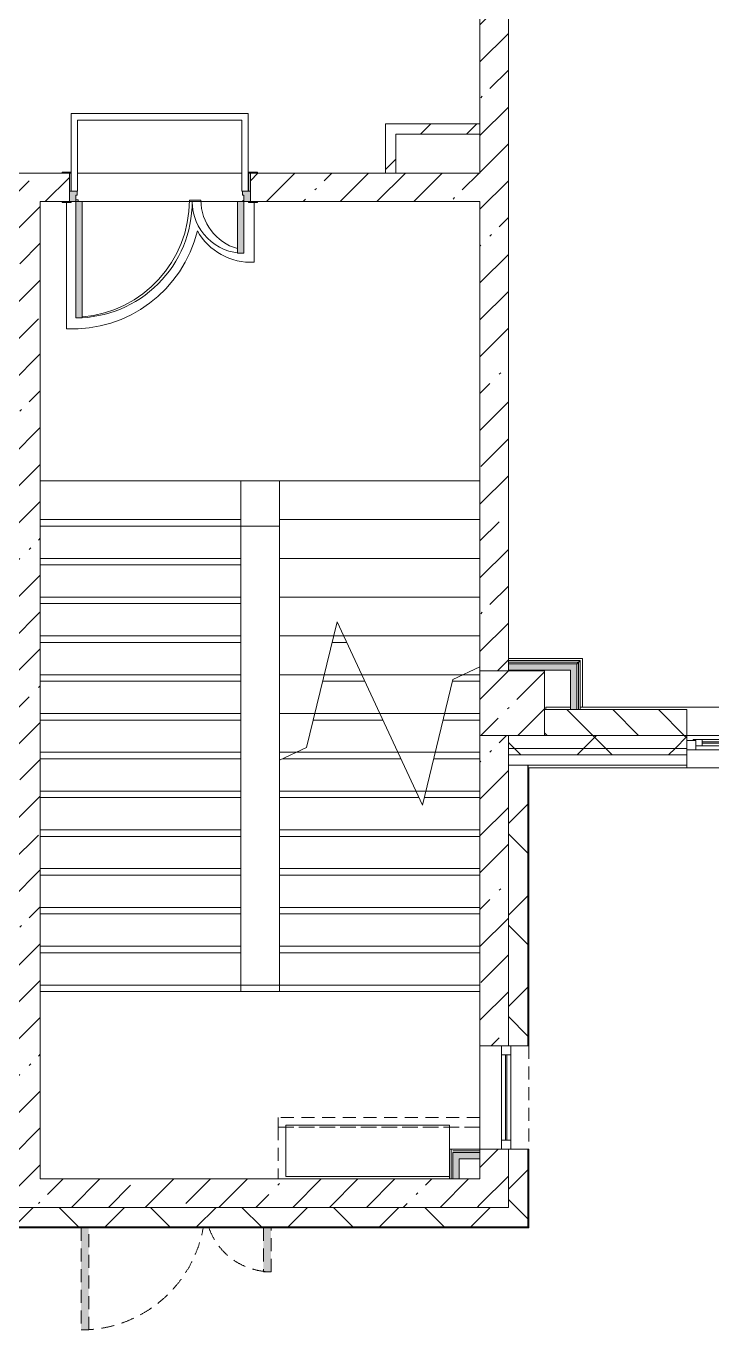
# Model space of a CAD drawing. Header units: millimetres. Extents: x 81037 to 284518, y -8553 to 29000.
# Drawn here: x 229478 to 234782, y -1048 to 9037 of the extents above; entities that cross this region are included whole.
import ezdxf

# ---------------------------------------------------------------- set-up
doc = ezdxf.new("R2010")
doc.units = ezdxf.units.MM
doc.linetypes.add('200_ШТРИХ__ш1_п0_6_', pattern=[160, 100, -60])
for name, color, linetype, lineweight in [('A-DETL-MBND-1', 7, '200_ШТРИХ__ш1_п0_6_', 9), ('A-GLAZ-2', 7, 'Continuous', 5), ('A-WALL', 7, 'Continuous', 9), ('A-WALL-4', 7, 'Continuous', 5), ('I-WALL-6', 7, 'Continuous', 5), ('S-COLS-1', 7, 'Continuous', 5), ('S-STRS-1', 7, 'Continuous', 5), ('S-STRS-MBND-1', 7, 'Continuous', 5)]:
    doc.layers.add(name, color=color, linetype=linetype, lineweight=lineweight)
for name, color, linetype, lineweight, true_color in [('A-DOOR-4', 7, 'Continuous', 5, 0xe2e2e2), ('A-DOOR-5', 7, 'Continuous', 5, 0xaaaaaa), ('A-DOOR-FRAM-3', 7, 'Continuous', 5, 0xe2e2e2), ('A-DOOR-FRAM-5', 7, 'Continuous', 5, 0xaaaaaa), ('A-FLOR-2', 7, 'Continuous', 5, 0xaaaaaa), ('I-WALL-4', 7, 'Continuous', 5, 0xe7e7e7), ('I-WALL-5', 7, 'Continuous', 9, 0xe7e7e7)]:
    doc.layers.add(name, color=color, linetype=linetype, lineweight=lineweight, true_color=true_color)
pattern_1 = [(45, (157507.6518991008, 0), (-353.5533905932738, 353.5533905932738), []), (135, (157507.6518991008, 0), (-353.5533905932738, -353.5533905932737), [])]
pattern_2 = [(45, (157507.6518991008, 0), (-285.1231318439457, 285.1231318439457), []), (45, (157792.7748991008, 0), (-285.1231318439457, 285.1231318439457), [504.031, -100.806, 16.764, -84.042])]
pattern_3 = [(45, (157507.6518991008, 0), (-176.7766952966369, 176.7766952966369), [])]
pattern_4 = [(45, (157507.6518991008, 0), (-530.3300858899107, 530.3300858899107), []), (135, (157507.6518991008, 0), (-530.3300858899107, -530.3300858899106), [])]

# ---------------------------------------------------------------- blocks, each defined once
blk = doc.blocks.new('BSC_Колонна _Прямоугольная - 500х500-V52-2_1_3_птичка')
at = {"layer": 'S-COLS-1'}
h = blk.add_hatch(dxfattribs=at)
h.set_pattern_fill('FP_66', color=256, style=0, pattern_type=2)
h.set_pattern_definition([(45, (-75730, -3800), (-285.1231318439457, 285.1231318439457), []), (45, (-75444.87700000001, -3800), (-285.1231318439457, 285.1231318439457), [504.031, -100.806, 16.764, -84.042])])
h.paths.add_polyline_path([(-249.9999999999085, -249.9999999999432), (250.0000000000645, -249.9999999999085), (250.0000000000645, 250.0000000000818), (-249.9999999999085, 250.0000000000818), (-249.9999999999085, -98.81689234810447)])
for p, q in [((250.0000000000001, 250), (-250.0000000000001, 249.9999999999993)), ((-250.0000000000001, 249.9999999999993), (-249.9999999999954, -249.9999999999999)), ((249.9999999999998, -249.999999999992), (250.0000000000001, 250)), ((-249.9999999999954, -249.9999999999999), (249.9999999999998, -249.999999999992))]:
    blk.add_line(p, q, dxfattribs=at)
blk = doc.blocks.new('110_Дверь_СКБ_2Ст - Д-1 Лестничная клетка EIS60-24319353-2_1_3_птичка')
at = {"layer": 'A-DOOR-4'}
for points in [[(612.499999999904, 1010.000000000914), (612.4999999998868, 110.0000000009452), (662.4999999998927, 110.0000000009452), (662.4999999999101, 1010.000000000914)], [(-587.5000000001004, 510.0000000009236), (-637.5000000001063, 510.0000000009236), (-637.5000000001063, 110.0000000009452), (-587.5000000001004, 110.0000000009452)], [(712.499999999916, 29.99999999999318), (697.4999999999194, 29.99999999999318), (697.4999999999194, -110.0000000000096), (712.499999999916, -110.0000000000096)]]:
    blk.add_hatch(color=256, dxfattribs=at).paths.add_polyline_path(points)
h = blk.add_hatch(color=256, dxfattribs=at)
h.paths.add_polyline_path([(712.4999999998987, 110.0000000009452), (662.4999999998927, 110.0000000009452), (662.4999999998927, 60.00000000095661), (652.4999999999123, 60.00000000095661), (652.4999999999123, 30.00000000096343), (712.4999999998987, 30.00000000096343), (712.4999999998987, 39.67081676683356)])
h.paths.add_polyline_path([(-687.5000000001122, 110.0000000009452), (-687.5000000001122, 30.00000000096343), (-627.5000000000913, 30.00000000096343), (-627.5000000000913, 60.00000000095661), (-637.5000000001063, 60.00000000095661), (-637.5000000001063, 110.0000000009452)])
at = {"layer": 'A-DOOR-FRAM-3'}
for points in [[(-742.5000000000824, 117.9999999999732), (-742.5000000000824, 109.999999999975), (-672.5000000000811, 109.999999999975), (-672.5000000000811, 117.9999999999732)], [(697.4999999999194, 117.9999999999732), (697.4999999999194, 109.999999999975), (767.4999999999035, 109.999999999975), (767.4999999999035, 117.9999999999732)], [(-672.5000000000811, 29.99999999999318), (-687.5000000000776, 29.99999999999318), (-687.5000000000776, -110.0000000000096), (-672.5000000000811, -110.0000000000096)], [(-672.5000000000811, -110.0000000000096), (-742.5000000000824, -110.0000000000096), (-742.5000000000824, -118.0000000000078), (-672.5000000000811, -118.0000000000078)], [(697.4999999999194, -110.0000000000096), (697.4999999999194, -118.0000000000425), (767.4999999999035, -118.0000000000425), (767.4999999999035, -110.0000000000096)]]:
    blk.add_hatch(color=256, dxfattribs=at).paths.add_polyline_path(points)
at = {"layer": 'A-DOOR-5'}
for p, q in [((662.4999999999989, 1010.000000000945), (612.4999999999967, 1010.000000000945)), ((612.4999999999967, 1010.000000000945), (612.499999999992, 110.0000000009454)), ((662.4999999999945, 110.0000000009451), (662.4999999999989, 1010.000000000945)), ((-637.5000000000075, 510.0000000009559), (-637.5000000000055, 110.0000000009561)), ((-587.5000000000052, 510.0000000009562), (-637.5000000000075, 510.0000000009559)), ((-587.5000000000033, 110.0000000009563), (-587.5000000000052, 510.0000000009562)), ((-637.5000000000055, 110.0000000009561), (-587.5000000000033, 110.0000000009563)), ((612.499999999992, 110.0000000009454), (662.4999999999945, 110.0000000009451))]:
    blk.add_line(p, q, dxfattribs=at)
for centre, radius, start, end in [((662.4999999999975, 110.0000000009456), 899.9999999999992, 89.99999999999984, 179.9999999999999), ((-637.4999999999997, 110.0000000009504), 400.0000000000005, 359.9999999999994, 89.99999999999974)]:
    blk.add_arc(centre, radius, start, end, dxfattribs=at)
at = {"layer": 'A-DOOR-FRAM-5'}
for p, q in [((-672.4999999999862, 117.9999999999971), (-742.4999999999866, 117.9999999999971)), ((-742.4999999999866, 117.9999999999971), (-742.4999999999866, 109.9999999999962)), ((-742.4999999999866, 109.9999999999962), (-672.4999999999862, 109.9999999999962)), ((-637.5000000000045, 110.0000000009489), (-687.5000000000064, 110.0000000009489)), ((-687.5000000000064, 110.0000000009489), (-687.5000000000064, 30.00000000094893)), ((-672.4999999999862, 109.9999999999962), (-672.4999999999862, 117.9999999999971)), ((-637.5000000000045, 60.00000000094963), (-637.5000000000045, 110.0000000009489)), ((662.4999999999936, 110.0000000009489), (662.4999999999936, 60.00000000094963)), ((712.4999999999935, 110.0000000009489), (662.4999999999936, 110.0000000009489)), ((767.5000000000148, 117.9999999999829), (697.5000000000155, 117.9999999999829)), ((697.5000000000155, 117.9999999999829), (697.5000000000155, 109.9999999999717)), ((697.5000000000155, 109.9999999999717), (767.5000000000148, 109.9999999999717)), ((712.4999999999935, 30.00000000094893), (712.4999999999935, 110.0000000009489)), ((767.5000000000148, 109.9999999999717), (767.5000000000148, 117.9999999999829)), ((-687.5000000000064, 30.00000000094893), (-627.5000000000049, 30.00000000094893)), ((-672.4999999999862, 29.99999999998398), (-687.4999999999865, 29.99999999998398)), ((-687.4999999999865, 29.99999999998398), (-687.4999999999865, -110.0000000000031)), ((-672.4999999999862, -110.0000000000031), (-672.4999999999862, 29.99999999998398)), ((-627.5000000000049, 60.00000000094963), (-637.5000000000045, 60.00000000094963)), ((-627.5000000000049, 30.00000000094893), (-627.5000000000049, 60.00000000094963)), ((662.4999999999936, 60.00000000094963), (652.4999999999948, 60.00000000094963)), ((652.4999999999948, 60.00000000094963), (652.4999999999948, 30.00000000094893)), ((652.4999999999948, 30.00000000094893), (712.4999999999935, 30.00000000094893)), ((712.5000000000151, 29.99999999998369), (697.5000000000155, 29.99999999998369)), ((697.5000000000155, 29.99999999998369), (697.5000000000155, -110.0000000000034)), ((712.5000000000151, -110.0000000000034), (712.5000000000151, 29.99999999998369)), ((-672.4999999999862, -110.0000000000031), (-742.4999999999866, -110.0000000000031)), ((-742.4999999999866, -110.0000000000031), (-742.4999999999866, -117.9999999999982)), ((-742.4999999999866, -117.9999999999982), (-672.4999999999862, -117.9999999999982)), ((-687.4999999999865, -110.0000000000031), (-672.4999999999862, -110.0000000000031)), ((-672.4999999999862, -117.9999999999982), (-672.4999999999862, -110.0000000000031)), ((697.5000000000155, -110.0000000000034), (712.5000000000151, -110.0000000000034)), ((767.5000000000144, -110.0000000000037), (697.5000000000152, -110.0000000000036)), ((697.5000000000152, -110.0000000000036), (697.5000000000152, -118.0000000000111)), ((697.5000000000152, -118.0000000000111), (767.5000000000144, -118.0000000000111)), ((767.5000000000144, -118.0000000000111), (767.5000000000144, -110.0000000000037))]:
    blk.add_line(p, q, dxfattribs=at)
blk = doc.blocks.new('120_Окно_СКБ_1Ст - 120_Окно_СКБ_1Ст 900х2500_h_-19906150-2_1_3_птичка')
at = {"layer": 'A-GLAZ-2'}
for p, q in [((-450.0000000000072, -74.999999999968), (-450.0000000000072, -4.99999999995785)), ((-450.0000000000072, -4.99999999995785), (-379.9999999999655, -4.999999999957985)), ((449.999999999992, -4.999999999959186), (-450.0000000000076, -4.999999999957732)), ((-379.9999999999655, -74.99999999996813), (-450.0000000000072, -74.999999999968)), ((-450.0000000000076, -74.99999999996793), (-400.000000000004, -74.999999999968)), ((-380.0000000000107, -74.99999999996889), (-400.0000000000069, -74.99999999996882)), ((-400.0000000000069, -74.99999999996882), (-400.0000000000069, -84.99999999996935)), ((-400.0000000000069, -84.99999999996935), (399.9999999999973, -84.99999999997193)), ((399.9999999999973, -84.99999999997195), (-400.0000000000069, -84.99999999996936)), ((-379.9999999999655, -4.999999999957985), (-379.9999999999655, -74.99999999996813)), ((379.9999999999892, -34.99999999996884), (-380.0000000000105, -34.99999999996638)), ((-380.0000000000105, -34.99999999996638), (-380.0000000000107, -74.99999999996889)), ((-330.0000000000066, -84.99999999996959), (-330.0000000000061, -34.99999999996655)), ((-330.0000000000063, -54.99999999996437), (329.9999999999977, -54.9999999999665)), ((329.9999999999977, -64.99999999996646), (-330.0000000000063, -64.99999999996433)), ((329.9999999999976, -84.99999999997172), (329.9999999999977, -34.99999999996868)), ((380.000000000048, -74.99999999996935), (380.000000000048, -4.999999999959203)), ((380.000000000048, -4.999999999959203), (449.9999999999924, -4.999999999959338)), ((379.9999999999891, -74.99999999997134), (379.9999999999892, -34.99999999996884)), ((449.9999999999924, -74.99999999996948), (380.000000000048, -74.99999999996935)), ((399.9999999999973, -74.99999999997141), (379.9999999999891, -74.99999999997134)), ((400.0000000000097, -74.99999999996928), (449.999999999992, -74.99999999996935)), ((399.9999999999973, -84.99999999997193), (399.9999999999973, -74.99999999997141)), ((449.9999999999924, -4.999999999959338), (449.9999999999924, -74.99999999996948))]:
    blk.add_line(p, q, dxfattribs=at)
blk = doc.blocks.new('110_Дверь_СКБ_2Ст_Наружная - ДН-1_л__ Двухстворчатая 1350 х3200 _ЛК_ в свету с верхним остеклением 2-V152-2_1_3_птичка')
at = {"layer": 'A-DETL-MBND-1'}
for points in [[(754.4999999999411, 868.9999999999931), (694.4999999999548, 868.9999999999931), (694.4999999999374, 78.99999999996471), (754.4999999999411, 78.99999999996471), (754.4999999999411, 168.9629679296328)], [(-655.5000000000675, 418.9999999999914), (-715.5000000000713, 418.9999999999914), (-715.5000000000713, 78.99999999996471), (-655.5000000000675, 78.99999999996471), (-655.5000000000675, 168.9629679296328)]]:
    blk.add_hatch(color=256, dxfattribs=at).paths.add_polyline_path(points)
for p, q in [((754.5000000000188, 869.0000000000364), (694.5000000000189, 869.0000000000366)), ((694.5000000000189, 869.0000000000366), (694.500000000015, 79.00000000001317)), ((754.500000000015, 79.0000000000128), (754.5000000000188, 869.0000000000364)), ((-715.4999999999886, 419.0000000000474), (-715.499999999987, 78.99999999999078)), ((-655.4999999999885, 419.0000000000477), (-715.4999999999886, 419.0000000000474)), ((-655.4999999999869, 78.99999999999098), (-655.4999999999885, 419.0000000000477))]:
    blk.add_line(p, q, dxfattribs=at)
for centre, radius, start, end in [((754.5000000000174, -90.99999999996317), 959.9999999999995, 89.9999999999999, 169.7370380956808), ((-715.4999999999806, -90.99999999995842), 509.9999999999999, 19.59844447314078, 90.0000000000001)]:
    blk.add_arc(centre, radius, start, end, dxfattribs=at)
blk = doc.blocks.new('120_Окно_СКБ_1Ст - 120_Окно_СКБ_1Ст 800х2500 EI30-23532001-2_1_3_птичка')
at = {"layer": 'A-GLAZ-2'}
for p, q in [((-400.0000000000072, -126.9999999999681), (-400.0000000000072, -56.99999999995794)), ((-400.0000000000072, -56.99999999995794), (-329.9999999999655, -56.99999999995801)), ((399.999999999992, -56.99999999995906), (-400.0000000000076, -56.99999999995777)), ((-329.9999999999655, -56.99999999995801), (-329.9999999999655, -126.9999999999682)), ((329.9999999999889, -86.99999999996717), (-330.0000000000107, -86.99999999996504)), ((329.9999999999889, -96.99999999996713), (-330.0000000000107, -96.999999999965)), ((330.000000000048, -126.9999999999692), (330.000000000048, -56.99999999995909)), ((330.000000000048, -56.99999999995909), (399.9999999999924, -56.99999999995916)), ((399.9999999999924, -56.99999999995916), (399.9999999999924, -126.9999999999693)), ((-329.9999999999655, -126.9999999999682), (-400.0000000000072, -126.9999999999681)), ((-400.0000000000076, -126.9999999999679), (399.999999999992, -126.9999999999692)), ((399.9999999999924, -126.9999999999693), (330.000000000048, -126.9999999999692))]:
    blk.add_line(p, q, dxfattribs=at)
blk = doc.blocks.new('Зашивка приборов отопления27 - Зашивка приборов отопления-33322407-2_1_3_птичка')
at = {"layer": 'A-DETL-MBND-1'}
for p, q in [((75479.99999297764, 594.999995754563), (73919.56492653942, 594.9999957545843)), ((73919.56492653942, 594.9999957545843), (73919.56492653942, 519.9999957545676)), ((73919.56492653942, 519.9999957545701), (73919.56492653942, 119.999999997177)), ((73919.56492653942, 519.9999957545676), (75479.99999297764, 519.9999957545463)), ((75479.99999297764, 519.9999957545613), (73919.99999297764, 519.9999957545874)), ((73919.99999297764, 519.9999957545874), (73919.99999297764, 119.999999997177)), ((75479.99999297764, 519.9999957545463), (75479.99999297764, 594.999995754563)), ((75479.99999297764, 349.999999997941), (75479.99999297764, 519.9999957545613))]:
    blk.add_line(p, q, dxfattribs=at)

msp = doc.modelspace()

# ---------------------------------------------------------------- hatches: boundary and pattern name
at = {"layer": 'A-WALL-4'}
h = msp.add_hatch(dxfattribs=at)
h.set_pattern_fill('FP_81', color=256, style=0, pattern_type=2)
h.set_pattern_definition([(135, (157507.6518991008, 0), (-176.7766952966369, -176.7766952966369), [])])
h.paths.add_polyline_path([(237587.6518991015, 3549.999965278349), (237857.6518978202, 3549.999965278349), (237857.6518978202, 3749.999965278373), (237587.6518991015, 3749.999965278373), (237587.6518991015, 3701.183107649888)])
h.paths.add_polyline_path([(236687.6518991015, 3549.999965278349), (236687.6518991015, 3749.999965278373), (235487.6518991015, 3749.999965278373), (235487.6518991015, 3549.999965278384), (236131.1554619853, 3549.999965278349)])
h.paths.add_polyline_path([(234587.6518991015, 3549.999965278384), (234587.6518991015, 3749.999965278373), (233487.6519226691, 3749.999965278373), (233487.6519226691, 3549.99999999805), (234276.1154045379, 3549.999965278384)])
h = msp.add_hatch(dxfattribs=at)
h.set_pattern_fill('FP_71', color=256, style=0, pattern_type=2)
h.set_pattern_definition(pattern_1)
h.paths.add_polyline_path([(238913.7155481564, 3449.999965278337), (238927.6518847902, 3449.999965278337), (238927.6518847902, 3549.999965278349), (237587.6518991015, 3549.999965278349), (237587.6518991015, 3449.999965278407), (237986.1955194327, 3449.999965278407)])
h.paths.add_polyline_path([(241627.6518847902, 3449.999965278337), (242207.6518462763, 3449.999965278337), (242207.6518462763, 3549.999965278349), (241627.6518847902, 3549.999965278349)])
h.paths.add_polyline_path([(233487.6519226691, 3449.999965278407), (234587.6518991015, 3449.999965278407), (234587.6518991015, 3549.999965278384), (233207.6518920786, 3549.999965278384), (233207.6518920786, 3449.999965278407), (233348.5953758142, 3449.999965278407)])
h.paths.add_polyline_path([(235487.6518991015, 3449.999965278407), (236687.6518991015, 3449.999965278407), (236687.6518991015, 3549.999965278349), (235487.6518991015, 3549.999965278384)])
h = msp.add_hatch(dxfattribs=at)
h.set_pattern_fill('FP_71', color=256, style=0, pattern_type=2)
h.set_pattern_definition(pattern_1)
h.paths.add_polyline_path([(242307.6518978202, 3399.999965278349), (242307.6518978202, 3449.999965278337), (241627.6518847902, 3449.999965278337), (241627.6518847902, 3399.999965278349), (242207.6518978202, 3399.999965278349)])
h.paths.add_polyline_path([(234276.1154045379, 3399.999965278383), (234587.6518991015, 3399.999965278383), (234587.6518991015, 3449.999965278407), (233207.6518920786, 3449.999965278407), (233207.6518920786, 3399.999965278383), (233348.5953758142, 3399.999965278383)])
h.paths.add_polyline_path([(235487.6518991015, 3399.999965278383), (236687.6518991015, 3399.999965278383), (236687.6518991015, 3449.999965278407), (235487.6518991015, 3449.999965278407)])
h.paths.add_polyline_path([(238913.7155481564, 3399.999965278383), (238927.6518847902, 3399.999965278383), (238927.6518847902, 3449.999965278337), (237587.6518991015, 3449.999965278407), (237587.6518991015, 3399.999965278383), (237986.1955194327, 3399.999965278383)])
h = msp.add_hatch(dxfattribs=at)
h.set_pattern_fill('FP_71', color=256, style=0, pattern_type=2)
h.set_pattern_definition(pattern_1)
h.paths.add_polyline_path([(233207.6518920786, -250.000000001849), (233357.6518920786, -250.000000001849), (233357.6518920786, 349.99999999798), (233207.6518920786, 349.99999999798), (233207.6518920786, -100.0000000018485)])
h.paths.add_polyline_path([(233357.6518920786, 1149.999999997971), (233357.6518920786, 3319.999965278401), (233207.6518920786, 3319.999965278401), (233207.6518920786, 1149.999999997971)])
h = msp.add_hatch(dxfattribs=at)
h.set_pattern_fill('FP_71', color=256, style=0, pattern_type=2)
h.set_pattern_definition(pattern_1)
h.paths.add_polyline_path([(233207.6518920786, -250.000000001849), (233207.6518920786, -100.0000000018485), (229067.6518847854, -100.0000000018485), (229067.6518847854, -250.000000001849), (232421.0753470905, -250.000000001849)])
h.paths.add_polyline_path([(226855.9551747483, -250.000000001849), (228167.6518847854, -250.000000001849), (228167.6518847854, -100.0000000018485), (224567.651950824, -100.0000000018485), (224567.651950824, -250.0000000018144), (225000.9151173009, -250.0000000018144)])
h.paths.add_polyline_path([(219435.7949449587, -250.0000000018144), (219567.6518514572, -250.0000000018144), (219567.6518514572, -100.0000000018138), (218417.6518870986, -100.0000000018138), (218417.6518870986, -250.0000000018144), (218508.274916235, -250.0000000018144)])
h.paths.add_polyline_path([(214417.6518802781, -250.0000000018144), (214667.6518981596, -250.0000000018144), (214667.6518981596, -100.0000000018138), (213917.6518981596, -100.0000000018138), (213917.6518981596, -250.0000000018144), (214334.4347869784, -250.0000000018144)])
h.paths.add_polyline_path([(216317.6518870986, -250.0000000018144), (216317.6518870986, -100.0000000018138), (215567.6518981596, -100.0000000018138), (215567.6518981596, -250.0000000018144), (215725.7148300639, -250.0000000018144)])
h.paths.add_polyline_path([(222667.6518514572, -250.0000000018144), (223667.651950824, -250.0000000018144), (223667.651950824, -100.0000000018485), (222667.6518514572, -100.0000000018485)])
h.paths.add_polyline_path([(210817.6518981596, -250.0000000017797), (210817.6518981596, -100.0000000018138), (209417.6518870979, -100.0000000018138), (209417.6518870979, -250.0000000017797), (210160.5946577217, -250.0000000017797)])
h.paths.add_polyline_path([(206317.6518870979, -250.0000000017797), (206317.6518870979, -100.0000000017445), (204917.6519145552, -100.0000000017445), (204917.6519145552, -250.0000000017797), (205522.9945141032, -250.0000000017797)])
h.paths.add_polyline_path([(202740.4344279321, -250.0000000017797), (202817.6519145552, -250.0000000017797), (202817.6519145552, -100.0000000017445), (202443.9852250371, -100.0000000017445), (202443.9852250371, -250.0000000017797)])
h.paths.add_polyline_path([(200917.6518802781, -250.0000000017797), (201543.9852250371, -250.0000000017797), (201543.9852250371, -100.0000000017445), (200167.6518802781, -100.0000000017445), (200167.6518802781, -250.0000000017797), (200885.3943704847, -250.0000000017797)])
h.paths.add_polyline_path([(193397.6518779655, -250.0000000017104), (193397.6518779655, -100.0000000017099), (192277.6517654435, -100.0000000017099), (192277.6517654435, -250.0000000017104), (193001.4741263333, -250.0000000017104)])
h.paths.add_polyline_path([(196547.6518506301, -250.0000000017104), (197067.6518802781, -250.0000000017104), (197067.6518802781, -100.0000000017445), (195497.6518779655, -100.0000000017099), (195497.6518779655, -250.0000000017104), (196247.7942268662, -250.0000000017104)])
h.paths.add_polyline_path([(190682.674054524, -250.0000000017104), (191377.6517654435, -250.0000000017104), (191377.6517654436, -100.0000000017099), (190517.6518779656, -100.0000000017099), (190517.6518779656, -250.0000000017104)])
h.paths.add_polyline_path([(188363.8739827148, -250.0000000017104), (188417.6518779656, -250.0000000017104), (188417.6518779656, -100.0000000017099), (186717.3953539022, -100.0000000017099), (186717.3953539022, -250.0000000017104), (187900.1139683529, -250.0000000017104)])
h.paths.add_polyline_path([(179552.4337098396, -250.0000000016757), (180217.6519688567, -250.0000000016757), (180217.6519688567, -100.0000000016752), (179117.6519486638, -100.0000000016752), (179117.6519486638, -250.0000000016757)])
h.paths.add_polyline_path([(173987.3135374975, -250.0000000016757), (174767.6519954908, -250.0000000016757), (174767.6519954908, -100.0000000016752), (173617.6518715637, -100.0000000016752), (173617.6518715637, -250.0000000016757)])
h.paths.add_polyline_path([(175667.6519954908, -250.0000000016757), (176317.6519486638, -250.0000000016757), (176317.6519486638, -100.0000000016752), (175667.6519954908, -100.0000000016752)])
h.paths.add_polyline_path([(182317.6519688567, -250.0000000016757), (183917.3953539022, -250.0000000016757), (183917.3953539022, -100.0000000017099), (182317.6519688567, -100.0000000016752)])
h.paths.add_polyline_path([(166067.6518692155, -250.0000000016411), (166067.6518692155, -100.0000000016405), (162137.6518812187, -100.0000000016405), (162137.6518812186, -250.0000000016411), (165639.6332789842, -250.0000000016411)])
h.paths.add_polyline_path([(160074.513106642, -250.0000000016411), (161237.6518812187, -250.0000000016411), (161237.6518812187, -100.0000000016405), (157247.6518812195, -100.0000000016405), (157247.6518812195, -250.0000000016065), (158219.4730491946, -250.0000000016065)])
h.paths.add_polyline_path([(169167.6518692155, -250.0000000016411), (170517.6518715637, -250.0000000016411), (170517.6518715637, -100.0000000016752), (169167.6518692155, -100.0000000016405)])
at = {"layer": 'I-WALL-4'}
for points in [[(233687.0397501549, 4054.999999998021), (233737.0397501548, 4054.999999998021), (233737.0397501548, 4104.999999998045), (233207.6518920786, 4104.999999998045), (233207.6518920786, 4054.999999998021), (233348.5953758142, 4054.999999998021)], [(233737.0397501549, 3749.999885141805), (233737.0397501548, 4054.999999998021), (233687.0397501549, 4054.999999998021), (233687.0397501549, 3749.999885141805)], [(232987.6518920786, 274.9999999979797), (232987.6518920786, 324.9999999979336), (232827.6518920786, 324.9999999979336), (232827.6518920786, 274.9999999979797)]]:
    msp.add_hatch(color=256, dxfattribs=at).paths.add_polyline_path(points)
at = {"layer": 'I-WALL-5'}
msp.add_hatch(color=256, dxfattribs=at).paths.add_polyline_path([(232777.6518920786, 119.9999999981362), (232827.6518920786, 119.9999999981362), (232827.6518920786, 324.9999999979336), (232777.6518920786, 324.9999999979336), (232777.6518920786, 230.4864714372567)])
at = {"layer": 'I-WALL-6'}
h = msp.add_hatch(dxfattribs=at)
h.set_pattern_fill('FP_79', color=256, style=0, pattern_type=2)
h.set_pattern_definition(pattern_2)
h.paths.add_polyline_path([(232987.6518920786, 7899.999999998169), (233207.6518920786, 7899.999999998169), (233207.6518920786, 9352.290074152956), (232987.6518920786, 9352.290074152956), (232987.6518920786, 8199.999999998136)])
h.paths.add_polyline_path([(232987.6518920786, 10792.29007415297), (233207.6518920786, 10792.29007415297), (233207.6518920786, 10899.99999758278), (232987.6518920786, 10899.99999758278)])
h = msp.add_hatch(dxfattribs=at)
h.set_pattern_fill('FP_83', color=256, style=0, pattern_type=2)
h.set_pattern_definition(pattern_3)
h.paths.add_polyline_path([(232337.6518991021, 7899.999999998169), (232337.6518991021, 8279.999999998152), (232257.6518991021, 8279.999999998152), (232257.6518991021, 7899.999999998169)])
h = msp.add_hatch(dxfattribs=at)
h.set_pattern_fill('FP_83', color=256, style=0, pattern_type=2)
h.set_pattern_definition(pattern_3)
h.paths.add_polyline_path([(232987.6518920786, 8199.999999998136), (232987.6518920786, 8279.999999998152), (232337.6518991021, 8279.999999998152), (232337.6518991021, 8199.999999998136), (232421.0753470905, 8199.999999998136)])
h = msp.add_hatch(dxfattribs=at)
h.set_pattern_fill('FP_79', color=256, style=0, pattern_type=2)
h.set_pattern_definition(pattern_2)
h.paths.add_polyline_path([(229587.6518920786, 119.9999999981362), (229587.6518920786, 7899.999999998169), (229367.6518920786, 7899.999999998169), (229367.6518920786, 119.9999999981362)])
h = msp.add_hatch(dxfattribs=at)
h.set_pattern_fill('FP_79', color=256, style=0, pattern_type=2)
h.set_pattern_definition(pattern_2)
h.paths.add_polyline_path([(231267.6518920786, 7679.99999999815), (232987.6518920786, 7679.99999999815), (232987.6518920786, 7899.999999998169), (231212.6518920786, 7899.999999998169), (231212.6518920786, 7679.99999999815)])
h.paths.add_polyline_path([(229638.5152609194, 7679.99999999815), (229812.6518920786, 7679.99999999815), (229812.6518920786, 7899.999999998169), (229587.6518920786, 7899.999999998169), (229587.6518920786, 7679.99999999815)])
h = msp.add_hatch(dxfattribs=at)
h.set_pattern_fill('FP_79', color=256, style=0, pattern_type=2)
h.set_pattern_definition(pattern_2)
h.paths.add_polyline_path([(232987.6518920786, -100.0000000018485), (233207.6518920786, -100.0000000018485), (233207.6518920786, 349.99999999798), (232987.6518920786, 349.99999999798), (232987.6518920786, 119.9999999981362)])
h.paths.add_polyline_path([(233207.6518920786, 1149.999999997971), (233207.6518920786, 3549.99999999805), (232987.6519226691, 3549.99999999805), (232987.6518920786, 1149.999999997971)])
h.paths.add_polyline_path([(233207.6518920786, 4049.999999998075), (233207.6518920786, 7899.999999998169), (232987.6518920786, 7899.999999998169), (232987.6519226691, 4049.999999998075), (233169.9806577566, 4049.999999998075)])
h = msp.add_hatch(dxfattribs=at)
h.set_pattern_fill('FP_165', color=256, style=0, pattern_type=2)
h.set_pattern_definition(pattern_4)
h.paths.add_polyline_path([(233749.5397501548, 4117.49999999805), (233762.0397501549, 4117.49999999805), (233762.0397501549, 4129.999999998022), (233207.6518920786, 4129.999999998022), (233207.6518920786, 4117.49999999805), (233348.5953758142, 4117.49999999805)])
h = msp.add_hatch(dxfattribs=at)
h.set_pattern_fill('FP_165', color=256, style=0, pattern_type=2)
h.set_pattern_definition(pattern_4)
h.paths.add_polyline_path([(233737.0397501548, 4104.999999998045), (233749.5397501548, 4104.999999998045), (233749.5397501548, 4117.49999999805), (233207.6518920786, 4117.49999999805), (233207.6518920786, 4104.999999998045), (233348.5953758142, 4104.999999998045)])
h = msp.add_hatch(dxfattribs=at)
h.set_pattern_fill('FP_165', color=256, style=0, pattern_type=2)
h.set_pattern_definition(pattern_4)
h.paths.add_polyline_path([(233737.0397501549, 3749.999885141805), (233749.5397501548, 3749.999885141805), (233749.5397501548, 4104.999999998045), (233737.0397501548, 4104.999999998045), (233737.0397501548, 4054.999999998021)])
h = msp.add_hatch(dxfattribs=at)
h.set_pattern_fill('FP_165', color=256, style=0, pattern_type=2)
h.set_pattern_definition(pattern_4)
h.paths.add_polyline_path([(233749.5397501548, 3749.999885141805), (233762.0397501549, 3749.999885141805), (233762.0397501549, 4117.49999999805), (233749.5397501548, 4117.49999999805), (233749.5397501548, 4054.999999998021)])
h = msp.add_hatch(dxfattribs=at)
h.set_pattern_fill('FP_79', color=256, style=0, pattern_type=2)
h.set_pattern_definition(pattern_2)
h.paths.add_polyline_path([(232987.6518920786, -100.0000000018485), (232987.6518920786, 119.9999999981362), (229367.6518920786, 119.9999999981362), (229367.6518920786, -100.0000000018485), (232421.0753470905, -100.0000000018485)])

# ---------------------------------------------------------------- linework, layer by layer
at = {"layer": 'A-DETL-MBND-1'}
for p, q in [((232987.6518920785, 594.9999957545667), (232987.6518920785, 1149.999999997942)), ((233365.6518920785, 1149.999999997941), (233365.6518920785, 349.999999997942))]:
    msp.add_line(p, q, dxfattribs=at)
at = {"layer": 'A-FLOR-2'}
for p, q in [((229825.9320815172, 8360.088721847602), (229825.9320815172, 7907.999999998138)), ((231195.9320815172, 8360.088721847602), (229825.9320815172, 8360.088721847602)), ((229875.9320815172, 7760.0887218476), (229875.9320815172, 8310.088721847593)), ((229875.9320815172, 8310.088721847593), (231145.9320815173, 8310.088721847593)), ((231145.9320815173, 8310.088721847593), (231145.9320815173, 7760.088721847598)), ((231195.9320815172, 7760.088721847598), (231195.9320815172, 8360.088721847602)), ((229791.3796195626, 7671.999999998111), (229791.3796195626, 6695.11888618043)), ((229827.6518920785, 7760.0887218476), (229875.9320815172, 7760.0887218476)), ((229881.1764286318, 7692.136339394006), (229862.6518920785, 7692.136339394006)), ((229881.1764286318, 7679.999999997131), (229881.1764286318, 7692.136339394006)), ((230830.225067791, 7690.648081355406), (230740.5853300606, 7690.648081355406)), ((231145.9320815173, 7760.088721847598), (231195.9320815172, 7760.088721847598)), ((231162.6518920785, 7689.136339394026), (231152.8080876402, 7689.136339394026)), ((231152.8080876402, 7689.136339394026), (231152.8080876402, 7679.999999997134)), ((231242.1480898703, 7210.468913207077), (231242.1480898703, 7671.999999998114)), ((231137.6518920785, 5169.999999998116), (231437.6518920785, 5169.999999998116)), ((233207.6518920785, 4144.999999998225), (233782.0397501548, 4144.999999998223)), ((233782.0397501548, 4144.999999998223), (233782.0397501548, 3769.999965278361)), ((231487.6518541185, 535.9999999981175), (231487.6518541185, 139.999999998127)), ((232752.6518920785, 535.9999999981175), (231487.6518541185, 535.9999999981175)), ((232752.6518920785, 349.9999999981149), (232752.6518920785, 535.9999999981175)), ((231487.6518541185, 139.999999998127), (232752.6518920785, 139.999999998127))]:
    msp.add_line(p, q, dxfattribs=at)
for centre, radius, start, end in [((229835.5865926545, 7689.136362651568), 904.9999999999851, 274.8932742851391, 0.09570733902813848), ((231220.0018465462, 7690.648081355411), 389.7767787552676, 180.0000000000003, 253.956307080545), ((229835.5865926545, 7689.136362651568), 995.0000000000031, 267.4535607869902, 346.3188811283808), ((231219.7765477402, 7689.136362651563), 479.1899550856124, 209.4136200140874, 272.6758929771585)]:
    msp.add_arc(centre, radius, start, end, dxfattribs=at)
at = {"layer": 'A-WALL'}
for p, q in [((232987.6518920785, 8199.999999998114), (232987.6518920785, 8279.999999998114)), ((232257.6518991021, 7899.999999998118), (232337.6518991021, 7899.999999998118)), ((233749.5397501548, 4117.499999998003), (233207.6518920785, 4117.499999998005)), ((233737.0397501548, 4104.999999998003), (233207.6518920785, 4104.999999998005)), ((233737.0397501548, 3749.999885141747), (233737.0397501548, 4104.999999998003)), ((233749.5397501548, 3749.999885141747), (233749.5397501548, 4117.499999998002)), ((234587.6518991014, 3549.999965278352), (233487.651922669, 3549.999965278356)), ((233207.6518920785, 3449.999965278357), (234587.6518991014, 3449.999965278352)), ((233207.6518920785, 3399.999965278356), (234587.6518991014, 3399.999965278352)), ((233207.6518920785, 3319.999965278357), (234587.6518991014, 3319.999965278352)), ((233207.6518920785, 1149.999999997942), (233207.6518920785, 3319.999965278357)), ((233357.6518920785, 1149.999999997942), (233357.6518920785, 3319.999965278356)), ((233360.6518920785, 1149.999999997942), (233360.6518920785, 3319.999965278356)), ((233365.6518920785, 3299.999965278356), (233360.6518920785, 3299.999965278356)), ((232765.1518920785, 119.9999999981164), (232765.1518920785, 349.9999999981168)), ((232987.6518920785, 337.4999999979422), (232777.6518920785, 337.4999999979429)), ((232777.6518920785, 119.9999999981164), (232777.6518920785, 324.9999999979429)), ((232987.6518920785, 324.9999999979422), (232777.6518920785, 324.9999999979429)), ((232987.6518920785, 274.9999999979422), (232987.6518920785, 349.9999999979422)), ((233207.6518920785, 349.999999997942), (233207.6518920785, -100.0000000018851)), ((233357.6518920785, -250.0000000018848), (233357.6518920785, 349.999999997942)), ((233360.6518920785, -253.0000000018848), (233360.6518920785, 349.999999997942)), ((232752.6518920785, 119.9999999981164), (232827.6518920785, 119.9999999981162)), ((232987.6518920785, -100.0000000018836), (229067.6518847854, -100.0000000018621)), ((229067.6518847854, -250.000000001871), (233357.6518920785, -250.0000000018849)), ((229067.6518847854, -253.000000001871), (233360.6518920785, -253.0000000018849))]:
    msp.add_line(p, q, dxfattribs=at)
at = {"layer": 'A-WALL-4'}
for p, q in [((234587.6518991014, 3749.999965278352), (233487.651922669, 3749.999965278355)), ((234587.6518991014, 3299.999965278352), (234587.6518991014, 3749.999965278352)), ((234587.6518991014, 3549.999965278352), (235487.6518991014, 3549.999965278349)), ((233365.6518920785, 3299.999965278356), (242457.6518978201, 3299.999965278326)), ((233365.6518920785, 1149.999999997942), (233365.6518920785, 3299.999965278356)), ((233207.6518920785, 1149.999999997942), (233365.6518920785, 1149.999999997942)), ((233365.6518920785, 349.999999997942), (233207.6518920785, 349.999999997942)), ((233365.6518920785, -258.0000000018851), (233365.6518920785, 349.999999997942)), ((233207.6518920785, -100.0000000018843), (232987.6518920785, -100.0000000018836)), ((223667.651950824, -258.0000000018536), (233365.6518920785, -258.0000000018851))]:
    msp.add_line(p, q, dxfattribs=at)
at = {"layer": 'I-WALL-6'}
for p, q in [((233207.6518920785, 4049.999999998028), (233207.6518920785, 10899.99999758275)), ((232987.6518920785, 9352.290074152925), (232987.6518920785, 8279.999999998114)), ((232257.6518991021, 8279.999999998116), (232257.6518991021, 7899.999999998118)), ((232987.6518920785, 8279.999999998114), (232257.6518991021, 8279.999999998116)), ((232337.6518991021, 7899.999999998118), (232337.6518991021, 8199.999999998116)), ((232337.6518991021, 8199.999999998116), (232987.6518920785, 8199.999999998114)), ((232987.6518920785, 8199.999999998112), (232987.6518920785, 7899.999999998116)), ((229757.6518920785, 7899.999999998126), (229367.6518920785, 7899.999999998128)), ((229875.9320815172, 7899.999999998126), (231145.9320815173, 7899.999999998122)), ((232257.6518991021, 7899.999999998119), (231267.6518920785, 7899.999999998122)), ((232987.6518920785, 7899.999999998116), (232337.6518991021, 7899.999999998119)), ((229587.6518920785, 119.9999999981268), (229587.6518920785, 7679.999999998127)), ((229587.6518920785, 7679.999999998127), (229757.6518920785, 7679.999999998126)), ((230739.9791120762, 7679.999999998123), (229912.6518920785, 7679.999999998126)), ((231112.6518920785, 7679.999999998122), (230831.1575106119, 7679.999999998123)), ((231267.6518920785, 7679.999999998122), (232987.6518920785, 7679.999999998116)), ((232987.6518920785, 7679.999999998116), (232987.6518920785, 4049.999999998033)), ((233762.0397501548, 4129.999999998003), (233207.6518920785, 4129.999999998005)), ((233207.6518920785, 4054.999999998004), (233687.0397501548, 4054.999999998003)), ((233687.0397501548, 4054.999999998002), (233687.0397501548, 3749.999885141747)), ((233762.0397501548, 3749.999885141747), (233762.0397501548, 4129.999999998003)), ((233497.651922669, 3769.999965278356), (233687.0397501548, 3769.999965278355)), ((233497.651922669, 3769.999965278356), (233497.651922669, 3749.999965278344)), ((233687.0397501548, 3749.999885141747), (233762.0397501548, 3749.999885141747)), ((233761.220075048, 3769.999965278355), (237857.6518978201, 3769.999965278342)), ((232987.6518920785, 3549.999999998002), (232987.6518920785, 1149.999999997942)), ((233207.6518920785, 3319.999965278357), (233207.6518920785, 3549.999999998001)), ((232987.6518920785, 1149.999999997942), (233207.6518920785, 1149.999999997942)), ((232752.6518920785, 349.9999999981168), (232752.6518920785, 119.9999999981164)), ((232827.6518920785, 349.9999999981166), (232752.6518920785, 349.9999999981168)), ((233207.6518920785, 349.999999997942), (232827.6518920785, 349.9999999979427)), ((232827.6518920785, 119.9999999981162), (232827.6518920785, 274.9999999979427)), ((232827.6518920785, 274.9999999979427), (232987.6518920785, 274.9999999979422)), ((232987.6518920785, 274.9999999979422), (232987.6518920785, 119.9999999981155)), ((232752.6518920785, 119.9999999981163), (229587.6518920785, 119.9999999981265)), ((232987.6518920785, 119.9999999981156), (232827.6518920785, 119.9999999981161))]:
    msp.add_line(p, q, dxfattribs=at)
at = {"layer": 'S-STRS-1'}
for p, q in [((230739.9791120762, 7679.999999998134), (229912.6518920785, 7679.999999998136)), ((231112.6518920785, 7679.999999998133), (230831.1575106119, 7679.999999998133)), ((231137.6518920785, 5519.999999998146), (231437.6518920785, 5519.999999998144)), ((231137.6518920785, 5169.709532954806), (231137.6518920785, 5519.999999998146)), ((232987.6518920785, 5519.999999998144), (231437.6518920785, 5519.999999998144)), ((231437.6518920785, 5519.999999998144), (231437.6518920785, 5219.999999998144)), ((232987.6518920785, 5519.999999998144), (231437.6518920785, 5519.999999998144)), ((229587.6518920785, 5169.709532954812), (231137.6518920785, 5169.709532954812)), ((229587.6518920785, 5169.709532954812), (231137.6518920785, 5169.709532954812)), ((231137.6518920785, 4869.709532954812), (231137.6518920785, 5169.709532954812)), ((231437.6518920785, 5219.999999998144), (231437.6518920785, 4919.999999998144)), ((232987.6518920785, 5219.999999998144), (231437.6518920785, 5219.999999998144)), ((232987.6518920785, 5219.999999998144), (231437.6518920785, 5219.999999998144)), ((229587.6518991051, 4869.709532954812), (231137.6518920785, 4869.709532954812)), ((229587.6518991051, 4869.709532954812), (231137.6518920785, 4869.709532954812)), ((231137.6518920785, 4569.709532954812), (231137.6518920785, 4869.709532954812)), ((231437.6518920785, 4919.999999998144), (231437.6518920785, 4619.999999998122)), ((232987.6518920785, 4919.999999998144), (231437.6518920785, 4919.999999998144)), ((232987.6518920785, 4919.999999998144), (231437.6518920785, 4919.999999998144)), ((229587.6518991051, 4569.709532954812), (231137.6518920785, 4569.709532954812)), ((229587.6518991051, 4569.709532954812), (231137.6518920785, 4569.709532954812)), ((231137.6518920785, 4269.709532954812), (231137.6518920785, 4569.709532954812)), ((231437.6518920785, 4619.999999998122), (231437.6518920785, 4319.999999998144)), ((232987.6518920785, 4619.999999998166), (231437.6518920785, 4619.999999998122)), ((232987.6518920785, 4619.999999998166), (231437.6518920785, 4619.999999998122)), ((229587.6518991051, 4269.709532954812), (231137.6518920785, 4269.709532954812)), ((229587.6518991051, 4269.709532954812), (231137.6518920785, 4269.709532954812)), ((231137.6518920785, 3969.709532954811), (231137.6518920785, 4269.709532954812)), ((231437.6518920785, 4319.999999998144), (231437.6518920785, 4019.999999998144)), ((231856.2211904505, 4319.999999998144), (231437.6518920785, 4319.999999998144)), ((231856.2211904505, 4319.999999998144), (231437.6518920785, 4319.999999998144)), ((231956.3181271, 4269.709532954808), (231843.9990637528, 4269.709532954808)), ((231956.3181271, 4269.709532954808), (231843.9990637528, 4269.709532954808)), ((232987.6518920785, 4319.999999998144), (231932.8672971855, 4319.999999998144)), ((232987.6518920785, 4319.999999998144), (231932.8672971855, 4319.999999998144)), ((229587.6518991051, 3969.709532954811), (231137.6518920785, 3969.709532954811)), ((229587.6518991051, 3969.709532954811), (231137.6518920785, 3969.709532954811)), ((231137.6518920785, 3669.709532954811), (231137.6518920785, 3969.709532954811)), ((231437.6518920785, 4019.999999998144), (231437.6518920785, 3719.999999998144)), ((231783.3119846928, 4019.999999998144), (231437.6518920785, 4019.999999998144)), ((231783.3119846928, 4019.999999998144), (231437.6518920785, 4019.999999998144)), ((232096.2104245465, 3969.709532954808), (231771.0898579952, 3969.709532954808)), ((232096.2104245465, 3969.709532954808), (231771.0898579952, 3969.709532954808)), ((232856.0039682314, 4019.999999998144), (232072.759594632, 4019.999999998144)), ((232856.0039682314, 4019.999999998144), (232072.759594632, 4019.999999998144)), ((232987.6518920785, 3969.709532954808), (232775.5880842818, 3969.709532954808)), ((232987.6518920785, 3969.709532954808), (232775.5880842818, 3969.709532954808)), ((229587.6518991051, 3669.709532954811), (231137.6518920785, 3669.709532954811)), ((229587.6518991051, 3669.709532954811), (231137.6518920785, 3669.709532954811)), ((231137.6518920785, 3369.709532954811), (231137.6518920785, 3669.709532954811)), ((231437.6518920785, 3719.999999998144), (231437.6518920785, 3419.999999998121)), ((231710.4027789352, 3719.999999998144), (231437.6518920785, 3719.999999998144)), ((231710.4027789352, 3719.999999998144), (231437.6518920785, 3719.999999998144)), ((232236.102721993, 3669.709532954808), (231698.1806522375, 3669.709532954808)), ((232236.102721993, 3669.709532954808), (231698.1806522375, 3669.709532954808)), ((232714.9010052218, 3719.999999998144), (232212.6518920785, 3719.999999998144)), ((232714.9010052218, 3719.999999998144), (232212.6518920785, 3719.999999998144)), ((232987.6518920785, 3669.709532954808), (232702.6788785241, 3669.709532954808)), ((232987.6518920785, 3669.709532954808), (232702.6788785241, 3669.709532954808)), ((229587.6518991051, 3369.709532954811), (231137.6518920785, 3369.709532954811)), ((229587.6518991051, 3369.709532954811), (231137.6518920785, 3369.709532954811)), ((231137.6518920785, 3069.709532954811), (231137.6518920785, 3369.709532954811)), ((231437.6518920785, 3419.999999998121), (231437.6518920785, 3358.61156492803)), ((231569.2998159256, 3419.999999998126), (231437.6518920785, 3419.999999998122)), ((231569.2998159256, 3419.999999998126), (231437.6518920785, 3419.999999998122)), ((231437.6518920785, 3358.611564928018), (231437.6518920785, 3069.709532954808)), ((232375.9950194395, 3369.709532954808), (231461.4515613156, 3369.709532954808)), ((232375.9950194395, 3369.709532954808), (231461.4515613156, 3369.709532954808)), ((232641.9917994642, 3419.999999998156), (232352.544189525, 3419.999999998148)), ((232641.9917994642, 3419.999999998156), (232352.544189525, 3419.999999998148)), ((232987.6518920785, 3369.709532954808), (232629.7696727664, 3369.709532954808)), ((232987.6518920785, 3369.709532954808), (232629.7696727664, 3369.709532954808)), ((229587.6518991051, 3069.709532954811), (231137.6518920785, 3069.709532954811)), ((229587.6518991051, 3069.709532954811), (231137.6518920785, 3069.709532954811)), ((231137.6518920785, 2769.709532954811), (231137.6518920785, 3069.709532954811)), ((231437.6518920785, 3069.709532954808), (231437.6518920785, 2769.709532954831)), ((232515.887316886, 3069.709532954808), (231437.6518920785, 3069.709532954808)), ((232515.887316886, 3069.709532954808), (231437.6518920785, 3069.709532954808)), ((232569.0825937065, 3119.999999998144), (232492.4364869715, 3119.999999998144)), ((232569.0825937065, 3119.999999998144), (232492.4364869715, 3119.999999998144)), ((232987.6518920785, 3069.709532954808), (232556.8604670088, 3069.709532954808)), ((232987.6518920785, 3069.709532954808), (232556.8604670088, 3069.709532954808)), ((229587.6518991051, 2769.709532954811), (231137.6518920785, 2769.709532954811)), ((229587.6518991051, 2769.709532954811), (231137.6518920785, 2769.709532954811)), ((231137.6518920785, 2469.709532954811), (231137.6518920785, 2769.709532954811)), ((231437.6518920785, 2769.709532954831), (231437.6518920785, 2469.709532954808)), ((232987.6518920785, 2769.709532954786), (231437.6518920785, 2769.709532954831)), ((232987.6518920785, 2769.709532954786), (231437.6518920785, 2769.709532954831)), ((229587.6518991051, 2469.709532954811), (231137.6518920785, 2469.709532954811)), ((229587.6518991051, 2469.709532954811), (231137.6518920785, 2469.709532954811)), ((231137.6518920785, 2169.709532954812), (231137.6518920785, 2469.709532954811)), ((231437.6518920785, 2469.709532954808), (231437.6518920785, 2169.709532954808)), ((232987.6518920785, 2469.709532954808), (231437.6518920785, 2469.709532954808)), ((232987.6518920785, 2469.709532954808), (231437.6518920785, 2469.709532954808)), ((229587.6518991051, 2169.709532954812), (231137.6518920785, 2169.709532954812)), ((229587.6518991051, 2169.709532954812), (231137.6518920785, 2169.709532954812)), ((231137.6518920785, 1869.709532954812), (231137.6518920785, 2169.709532954812)), ((231437.6518920785, 2169.709532954808), (231437.6518920785, 1869.709532954808)), ((232987.6518920785, 2169.709532954808), (231437.6518920785, 2169.709532954808)), ((232987.6518920785, 2169.709532954808), (231437.6518920785, 2169.709532954808)), ((229587.6518991051, 1869.709532954812), (231137.6518920785, 1869.709532954812)), ((229587.6518991051, 1869.709532954812), (231137.6518920785, 1869.709532954812)), ((231137.6518920785, 1569.709532954812), (231137.6518920785, 1869.709532954812)), ((231437.6518920785, 1869.709532954808), (231437.6518920785, 1569.709532954808)), ((232987.6518920785, 1869.709532954808), (231437.6518920785, 1869.709532954808)), ((232987.6518920785, 1869.709532954808), (231437.6518920785, 1869.709532954808)), ((229587.6518991051, 1569.709532954812), (231137.6518920785, 1569.709532954812)), ((229587.6518991051, 1569.709532954812), (231137.6518920785, 1569.709532954812)), ((231437.6518920785, 1569.709532954808), (231137.6518920785, 1569.70953295481)), ((232987.6518920785, 1569.709532954808), (231437.6518920785, 1569.709532954808)), ((232987.6518920785, 1569.709532954808), (231437.6518920785, 1569.709532954808))]:
    msp.add_line(p, q, dxfattribs=at)
at = {"layer": 'S-STRS-MBND-1'}
for p, q in [((232987.6518920785, 7679.999999998128), (229587.6518920785, 7679.999999998128)), ((229587.6518920785, 7679.999999998128), (229587.6518920785, 5519.999999998144)), ((232987.6518920785, 5519.999999998144), (232987.6518920785, 7679.999999998128)), ((229587.6518920785, 5519.999999998135), (231137.6518920785, 5519.999999998135)), ((229587.6518920785, 1619.999999998133), (229587.6518920785, 5519.999999998135)), ((229587.6518920785, 5519.999999998135), (231137.6518920785, 5519.999999998135)), ((231137.6518920785, 5519.999999998144), (232987.6518920785, 5519.999999998144)), ((231137.6518920785, 1619.999999998133), (231137.6518920785, 5519.999999998135)), ((229587.6518920785, 5219.999999998134), (231137.6518920785, 5219.999999998134)), ((229587.6518920785, 5219.999999998134), (231137.6518920785, 5219.999999998134)), ((229587.6518920785, 4919.999999998135), (231137.6518920785, 4919.999999998135)), ((229587.6518920785, 4919.999999998135), (231137.6518920785, 4919.999999998135)), ((229587.6518920785, 4619.999999998134), (231137.6518920785, 4619.999999998134)), ((229587.6518920785, 4619.999999998134), (231137.6518920785, 4619.999999998134)), ((231646.2095251806, 3455.863586410214), (231882.4813750936, 4428.052958620533)), ((231882.4813750936, 4428.052958620533), (232542.8224090634, 3011.947041375768)), ((229587.6518920785, 4319.999999998134), (231137.6518920785, 4319.999999998134)), ((229587.6518920785, 4319.999999998134), (231137.6518920785, 4319.999999998134)), ((231932.8672971855, 4319.999999998144), (231856.2211904505, 4319.999999998144)), ((231932.8672971855, 4319.999999998144), (231856.2211904505, 4319.999999998144)), ((232779.0942589764, 3984.136413586087), (232987.6518920785, 4081.388435068273)), ((229587.6518920785, 4019.999999998134), (231137.6518920785, 4019.999999998134)), ((229587.6518920785, 4019.999999998134), (231137.6518920785, 4019.999999998134)), ((232072.759594632, 4019.999999998144), (231783.3119846928, 4019.999999998144)), ((232072.759594632, 4019.999999998144), (231783.3119846928, 4019.999999998144)), ((232542.8224090634, 3011.947041375768), (232779.0942589764, 3984.136413586087)), ((232987.6518920785, 4019.999999998144), (232856.0039682314, 4019.999999998144)), ((232987.6518920785, 4019.999999998144), (232856.0039682314, 4019.999999998144)), ((229587.6518920785, 3719.999999998156), (231137.6518920785, 3719.999999998111)), ((229587.6518920785, 3719.999999998156), (231137.6518920785, 3719.999999998111)), ((232212.6518920785, 3719.999999998144), (231710.4027789352, 3719.999999998144)), ((232212.6518920785, 3719.999999998144), (231710.4027789352, 3719.999999998144)), ((232987.6518920785, 3719.999999998144), (232714.9010052218, 3719.999999998144)), ((232987.6518920785, 3719.999999998144), (232714.9010052218, 3719.999999998144)), ((231437.6518920785, 3358.61156492803), (231646.2095251806, 3455.863586410214)), ((229587.6518920785, 3419.999999998134), (231137.6518920785, 3419.999999998134)), ((229587.6518920785, 3419.999999998134), (231137.6518920785, 3419.999999998134)), ((231437.6518920785, 3358.61156492803), (231437.6518920785, 1619.999999998143)), ((232352.544189525, 3419.999999998148), (231569.2998159256, 3419.999999998126)), ((232352.544189525, 3419.999999998148), (231569.2998159256, 3419.999999998126)), ((232987.6518920785, 3419.999999998166), (232641.9917994642, 3419.999999998156)), ((232987.6518920785, 3419.999999998166), (232641.9917994642, 3419.999999998156)), ((232987.6518920785, 3419.999999998142), (232987.6518920785, 1619.999999998143)), ((229587.6518920785, 3119.999999998134), (231137.6518920785, 3119.999999998134)), ((229587.6518920785, 3119.999999998134), (231137.6518920785, 3119.999999998134)), ((232492.4364869715, 3119.999999998144), (231437.6518920785, 3119.999999998144)), ((232492.4364869715, 3119.999999998144), (231437.6518920785, 3119.999999998144)), ((232987.6518920785, 3119.999999998144), (232569.0825937065, 3119.999999998144)), ((232987.6518920785, 3119.999999998144), (232569.0825937065, 3119.999999998144)), ((229587.6518920785, 2819.999999998134), (231137.6518920785, 2819.999999998134)), ((229587.6518920785, 2819.999999998134), (231137.6518920785, 2819.999999998134)), ((232987.6518920785, 2819.999999998144), (231437.6518920785, 2819.999999998144)), ((232987.6518920785, 2819.999999998144), (231437.6518920785, 2819.999999998144)), ((229587.6518920785, 2519.999999998134), (231137.6518920785, 2519.999999998134)), ((229587.6518920785, 2519.999999998134), (231137.6518920785, 2519.999999998134)), ((232987.6518920785, 2519.999999998144), (231437.6518920785, 2519.999999998144)), ((232987.6518920785, 2519.999999998144), (231437.6518920785, 2519.999999998144)), ((229587.6518920785, 2219.999999998134), (231137.6518920785, 2219.999999998134)), ((229587.6518920785, 2219.999999998134), (231137.6518920785, 2219.999999998134)), ((232987.6518920785, 2219.999999998166), (231437.6518920785, 2219.999999998121)), ((232987.6518920785, 2219.999999998166), (231437.6518920785, 2219.999999998121)), ((229587.6518920785, 1919.999999998133), (231137.6518920785, 1919.999999998133)), ((229587.6518920785, 1919.999999998133), (231137.6518920785, 1919.999999998133)), ((232987.6518920785, 1919.999999998144), (231437.6518920785, 1919.999999998144)), ((232987.6518920785, 1919.999999998144), (231437.6518920785, 1919.999999998144)), ((229587.6518920785, 1619.999999998133), (229587.6518920785, 119.9999999981218)), ((229587.6518920785, 1619.999999998133), (231137.6518920785, 1619.999999998133)), ((229587.6518920785, 1619.999999998133), (231137.6518920785, 1619.999999998133)), ((231437.6518920785, 1619.999999998144), (231137.6518920785, 1619.999999998135)), ((232987.6518920785, 1619.999999998144), (231437.6518920785, 1619.999999998144)), ((232987.6518920785, 1619.999999998144), (231437.6518920785, 1619.999999998144)), ((232987.6518920785, 119.9999999981475), (232987.6518920785, 1619.999999998144)), ((229587.6518920785, 119.9999999981218), (232987.6518920785, 119.9999999981474))]:
    msp.add_line(p, q, dxfattribs=at)

# ---------------------------------------------------------------- block references
at = {"layer": 'A-DETL-MBND-1'}
msp.add_blockref('Зашивка приборов отопления27 - Зашивка приборов отопления-33322407-2_1_3_птичка', (157507.6518991008, 0), dxfattribs=at)
at = {"layer": 'A-DETL-MBND-1', "rotation": 180}
msp.add_blockref('110_Дверь_СКБ_2Ст_Наружная - ДН-1_л__ Двухстворчатая 1350 х3200 _ЛК_ в свету с верхним остеклением 2-V152-2_1_3_птичка', (230657.1518541185, -179.0000000018762), dxfattribs=at)
at = {"layer": 'A-DOOR-5', "rotation": 180}
msp.add_blockref('110_Дверь_СКБ_2Ст - Д-1 Лестничная клетка EIS60-24319353-2_1_3_птичка', (230525.1518920785, 7789.999999998124), dxfattribs=at)
at = {"layer": 'A-GLAZ-2'}
for name, p, rotation in [('120_Окно_СКБ_1Ст - 120_Окно_СКБ_1Ст 900х2500_h_-19906150-2_1_3_птичка', (235037.6518991014, 3434.99996527835), 180), ('120_Окно_СКБ_1Ст - 120_Окно_СКБ_1Ст 800х2500 EI30-23532001-2_1_3_птичка', (233282.6518920785, 749.999999997934), 270)]:
    msp.add_blockref(name, p, dxfattribs=dict(at, rotation=rotation))
at = {"layer": 'S-COLS-1'}
msp.add_blockref('BSC_Колонна _Прямоугольная - 500х500-V52-2_1_3_птичка', (233237.651922669, 3799.999999998005), dxfattribs=at)

doc.saveas('drawing.dxf')
